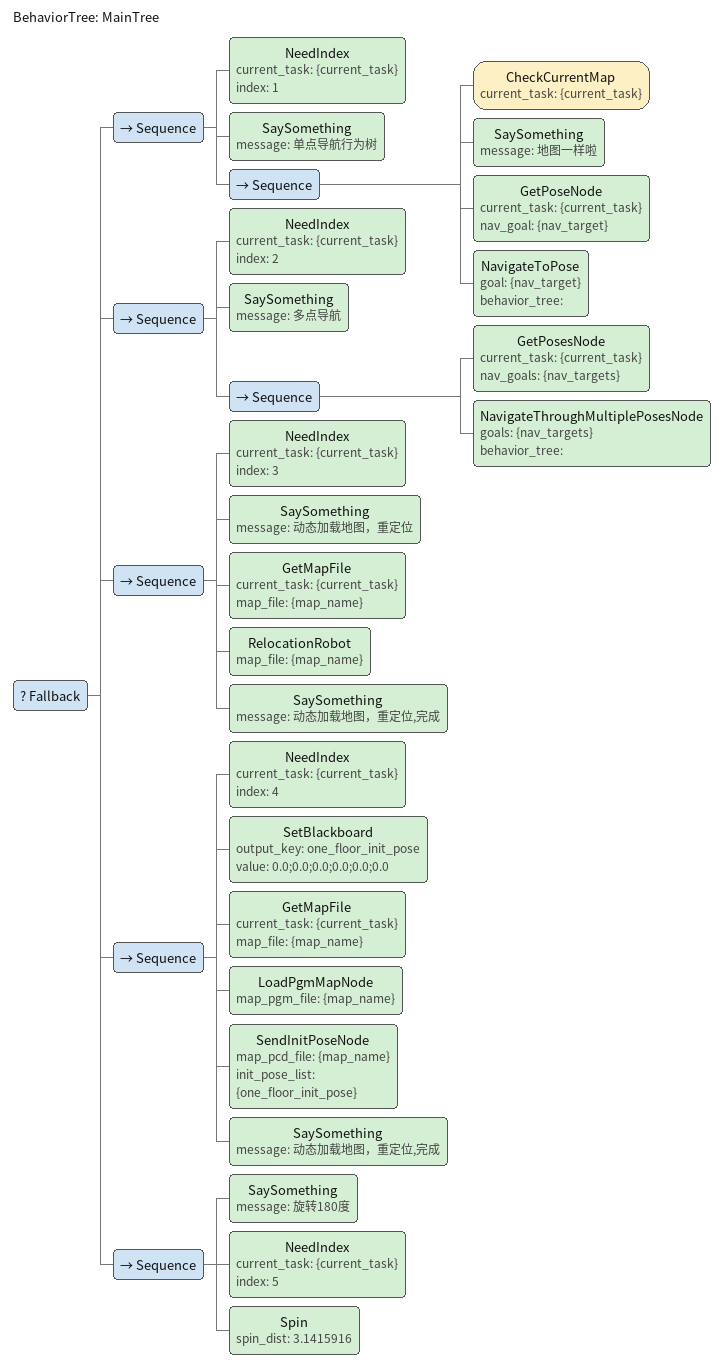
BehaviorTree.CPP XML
<!--
    This Behavior Tree is used by default
-->

<root main_tree_to_execute="MainTree">
    <Blackboard>
        <current_map value="" />
    </Blackboard>
    <BehaviorTree ID="MainTree">
        <Fallback>
            <Sequence>
                <NeedIndex current_task="{current_task}" index="1"/>
                <SaySomething message="单点导航行为树"/>
                <Sequence>
                    <CheckCurrentMap current_task="{current_task}" />
                    <SaySomething message="地图一样啦"/>
                    <GetPoseNode current_task="{current_task}" nav_goal="{nav_target}"/>
                    <NavigateToPose goal="{nav_target}" behavior_tree=""/>
                </Sequence>
            </Sequence>
            <Sequence>
                <NeedIndex current_task="{current_task}" index="2"/>
                <SaySomething message="多点导航"/>
                <Sequence>
                    <GetPosesNode current_task="{current_task}" nav_goals="{nav_targets}"/>
                    <NavigateThroughMultiplePosesNode goals="{nav_targets}" behavior_tree=""/>
                </Sequence>
            </Sequence>
            <Sequence>
                <NeedIndex current_task="{current_task}" index="3"/>
                <SaySomething message="动态加载地图，重定位"/>
                <GetMapFile current_task="{current_task}" map_file="{map_name}"/>
                <RelocationRobot map_file="{map_name}"/>
                <SaySomething message="动态加载地图，重定位,完成"/>
            </Sequence>
            <Sequence>
                <NeedIndex current_task="{current_task}" index="4"/>
                <SetBlackboard output_key="one_floor_init_pose" value="0.0;0.0;0.0;0.0;0.0;0.0"/>
                <GetMapFile current_task="{current_task}" map_file="{map_name}"/>
                <LoadPgmMapNode map_pgm_file="{map_name}"/>
                <SendInitPoseNode map_pcd_file="{map_name}" init_pose_list="{one_floor_init_pose}"/>
                <SaySomething message="动态加载地图，重定位,完成"/>
            </Sequence>
            <Sequence>
                <SaySomething message="旋转180度"/>
                <NeedIndex current_task="{current_task}" index="5"/>
                <Spin spin_dist="3.1415916"/>
            </Sequence>
        </Fallback>
    </BehaviorTree>
</root>
